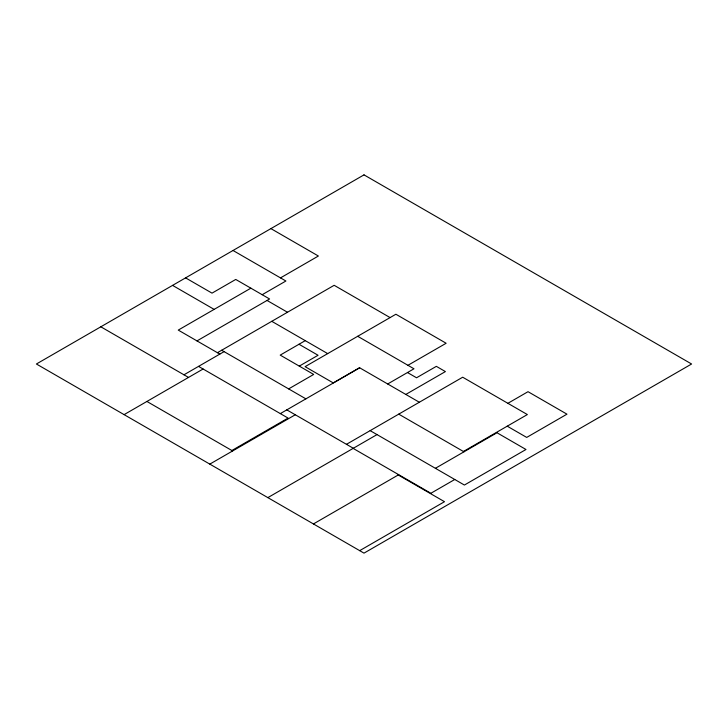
<?xml version="1.0" encoding="UTF-8"?>
<svg xmlns="http://www.w3.org/2000/svg" width="728" height="728" viewBox="0 0 728 728"><rect width="100%" height="100%" fill="white"/><g stroke="black" fill="none" stroke-linecap="round" stroke-linejoin="round"><path stroke-width="1.09" d="M250.869 288.179L178.26 330.093L219.829 354.09M280.498 277.887L318.382 256.019L270.907 228.61M262.18 294.704L285.904 281.008L233.024 250.478M196.979 340.904L269.588 298.981L235.745 279.443L212.021 293.138L185.576 277.869M217.417 352.698L334.161 285.303L390.09 317.59M183.957 374.802L224.097 351.633M124.088 414.632L203.094 369.014M305.25 340.649L280.207 355.109L313.686 374.438L288.643 388.898M299.272 366.111L318.063 355.264L298.999 344.253M280.335 413.604L359.678 367.804M231.877 450.505L288.061 418.072L198.544 366.384M209.819 464.118L295.295 414.769M407.944 365.301L446.137 343.252L395.886 314.241L305.096 366.657L333.242 382.91L359.541 367.722L419.337 402.247M387.687 383.974L413.986 368.787L357.694 336.291M405.815 394.44L445.409 371.58L436.345 366.348L416.553 377.777L407.489 372.545M346.464 444.317L462.69 377.213L527.363 414.56L463.408 451.478M267.849 497.624L377.013 434.598M507.889 403.312L528.028 391.691L566.966 414.168L526.699 437.419L507.225 426.18M313.431 523.942L398.716 474.702M435.399 468.304L496.987 432.751L525.98 449.495L464.4 485.048L370.161 430.639M454.763 479.488L430.885 493.275L353.126 448.384M359.696 550.65L444.499 501.692L398.234 474.984M267.049 300.446L287.487 312.248M271.772 321.321L327.691 353.608M398.735 414.141L463.982 451.806M172.563 285.385L214.132 309.382M221.685 350.241L305.897 398.853M286.805 409.873L353.326 448.275M100.828 326.808L188.516 377.432M146.91 401.456L232.642 450.951M364 174.866L36.4 364L364 553.134L691.6 364L364 174.866"/></g></svg>
